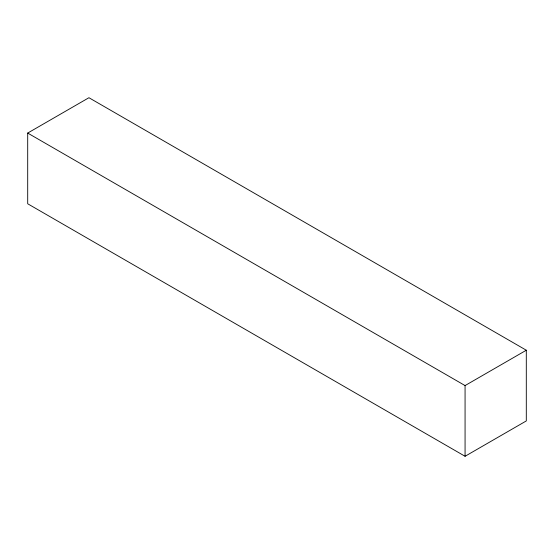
<?xml version="1.0" encoding="UTF-8"?>
<svg xmlns="http://www.w3.org/2000/svg" width="554" height="554" viewBox="0 0 554 554"><rect width="100%" height="100%" fill="white"/><g stroke="black" fill="none" stroke-linecap="round" stroke-linejoin="round"><path stroke-width="0.83" d="M27.7 133.071L88.931 97.719L526.3 350.225L526.3 420.929L465.069 456.281L27.7 203.775L27.7 133.071L465.069 385.577L526.3 350.225M465.069 385.577L465.069 456.281"/></g></svg>
